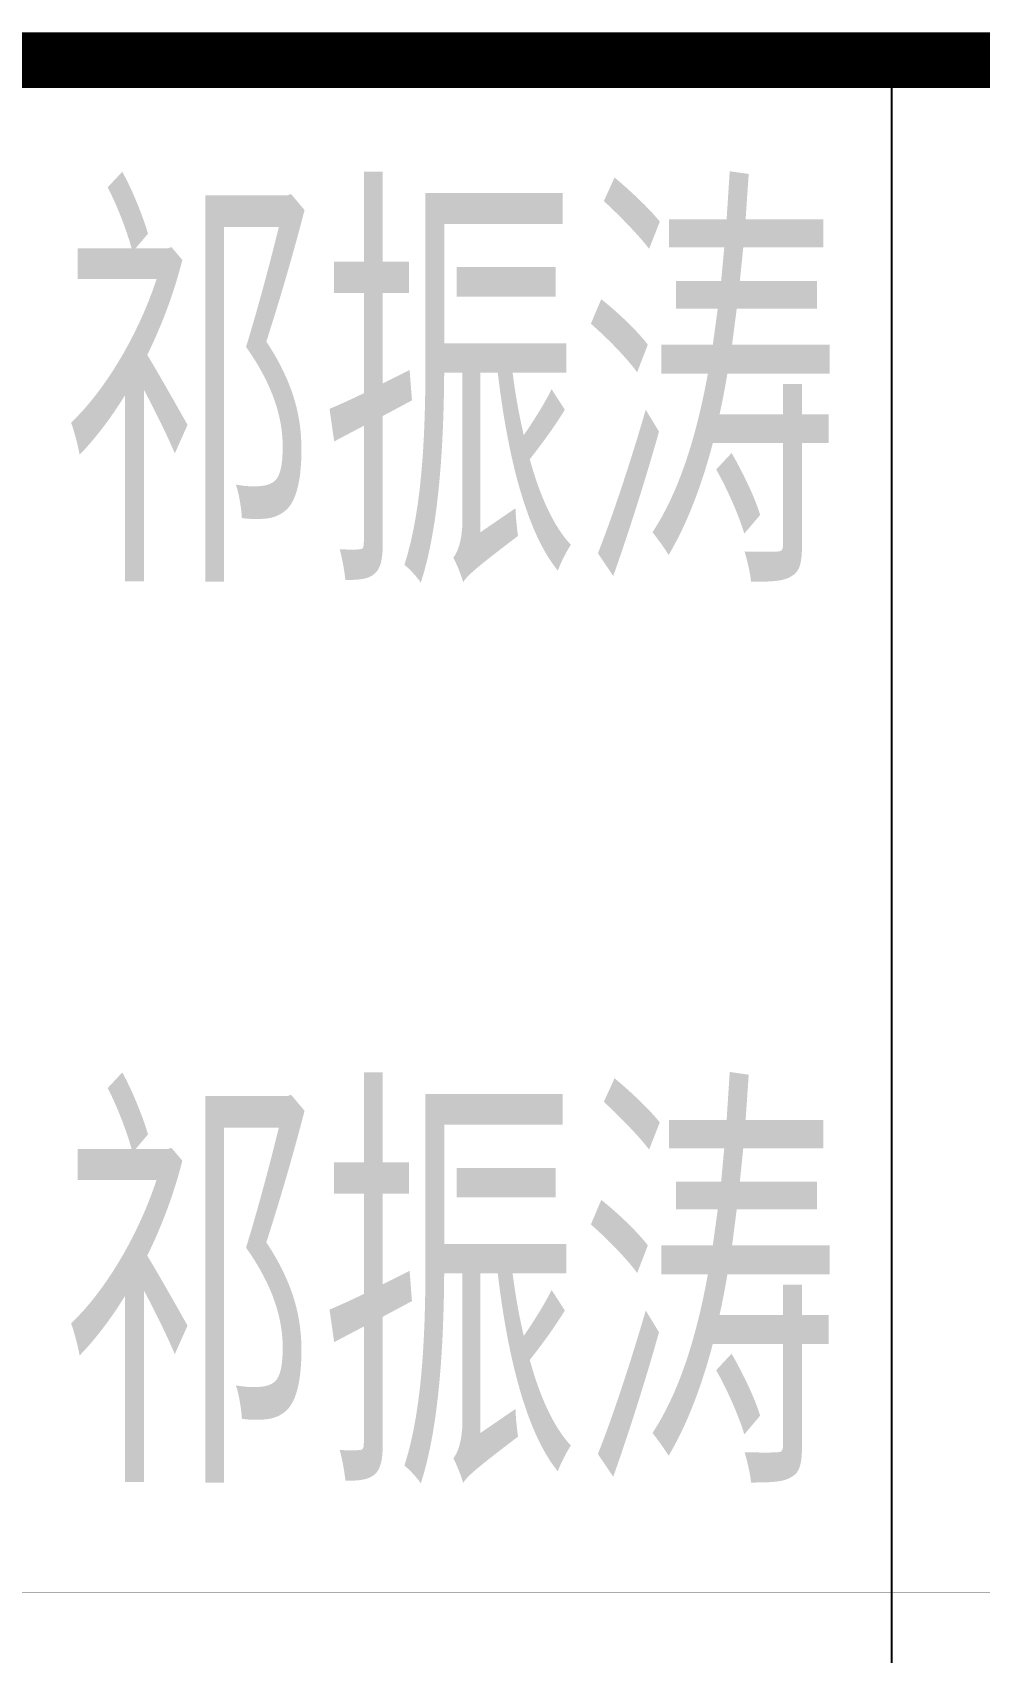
# Model space of a CAD drawing. Extents: x -803796 to -501762, y -1479216 to -846035.
# Drawn here: x -528944 to -527414, y -1333583 to -1330966 of the extents above; entities that cross this region are included whole.
import ezdxf
from ezdxf.enums import TextEntityAlignment as Align

# ---------------------------------------------------------------- set-up
doc = ezdxf.new("R2010")
doc.units = 0
doc.header["$LTSCALE"] = 1500
doc.layers.get('0').update_dxf_attribs({"linetype": 'CONTINUOUS'})
doc.layers.add('TEXT', color=7, linetype='CONTINUOUS')
doc.styles.add('HZ1', font='TXT', dxfattribs={"bigfont": 'hztxt'})

# ---------------------------------------------------------------- blocks, each defined once
blk = doc.blocks.new('A$C5A080358')
at = {"color": 3}
blk.add_line((-11062.8, 1749.4, -3.1), (-11062.8, 5534.6, -3.1), dxfattribs=at)
at = {"color": 3, "elevation": -3.1}
for points, const_width in [([(-3599.1, 5534.6), (-14841.2, 5534.6)], 90), ([(-3599.1, 4259.6), (-14841.2, 4259.6)], 0.15), ([(-3599.1, 3059.6), (-14841.2, 3059.6)], 0.15)]:
    blk.add_lwpolyline(points, dxfattribs=dict(at, const_width=const_width))
at = {"style": 'HZ1', "width": 0.7}
blk.add_text('祁振涛', height=600, dxfattribs=at).set_placement((-12406.4, 4512.2, -3.1), align=Align.BOTTOM_LEFT)
at = {"color": 0, "style": 'HZ1', "width": 0.7}
blk.add_text('祁振涛', height=600, dxfattribs=at).set_placement((-12406.4, 3237.2, -3.1))

msp = doc.modelspace()

# ---------------------------------------------------------------- block references
at = {"layer": 'TEXT'}
msp.add_blockref('A$C5A080358', (-516493, -1336545.4), dxfattribs=at)

doc.saveas('drawing.dxf')
